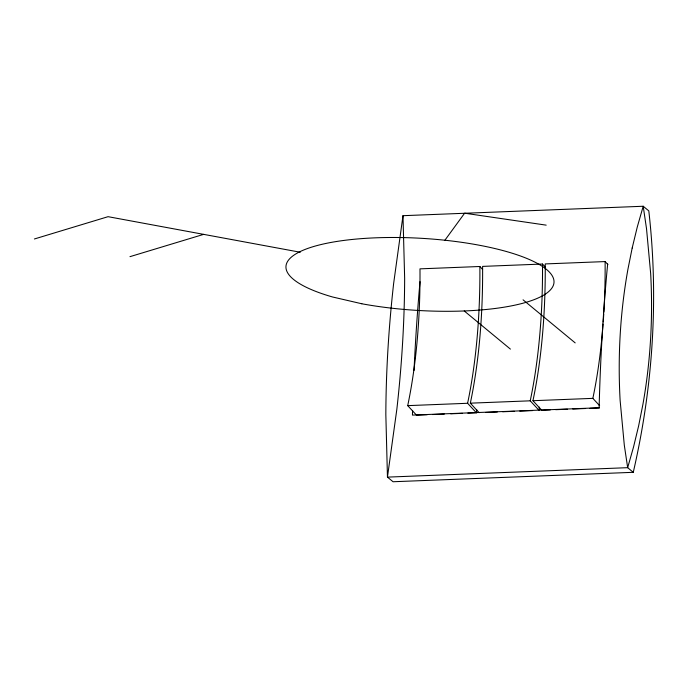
<?xml version="1.0" encoding="UTF-8"?>
<svg xmlns="http://www.w3.org/2000/svg" width="688" height="688" viewBox="0 0 688 688"><rect width="100%" height="100%" fill="white"/><g stroke="black" fill="none" stroke-linecap="round" stroke-linejoin="round"><path stroke-width="1.03" d="M412.559 410.478L412.447 415.096L599.136 407.76L599.291 401.293A782.824 260.348 87.7 0 1 607.083 270.083L607.676 263.977M467.857 413.144L476.406 412.8L476.698 409.601M539.323 407.133L539.031 410.34L530.224 400.82A266.953 88.778 87.7 0 0 542.497 264.037L482.598 266.394A266.953 88.778 87.7 0 1 470.334 403.168L479.14 412.697M402.987 215.688L393.631 283.542A557.117 226.911 -79.4 0 0 385.839 414.752L387.456 477.119L393.054 481.746L633.27 472.312A782.824 707.608 -50.4 0 0 648.801 210.881L643.203 206.254L402.987 215.688L404.647 278.038A552.989 225.225 -79.4 0 1 396.847 409.248L387.456 477.119L627.671 467.677L633.27 472.312M444.689 240.525L464.624 213.203L546.186 225.148M34.4 238.977L108.076 216.677L300.252 252.238M129.972 256.658L203.648 234.367M482.58 269.429L479.871 266.497L419.981 268.853A266.953 88.778 87.7 0 1 407.709 405.636L416.515 415.156L427.214 414.735M607.831 264.502L605.113 261.578L545.223 263.925A266.953 88.778 87.7 0 1 532.951 400.708L541.766 410.237L550.323 409.902M407.709 405.636L467.599 403.28L476.406 412.8M470.334 403.168L530.224 400.82M532.951 400.708L592.85 398.361L599.626 405.679M432.563 414.529L444.328 414.064M450.743 413.815L462.508 413.35M485.556 412.447L497.321 411.983M502.67 411.768L514.435 411.312M519.784 411.097L532.615 410.598M555.663 409.687L567.428 409.222M572.777 409.016L585.617 408.509M589.891 408.345L599.515 407.967M523.061 299.822L575.185 342.891M464.245 310.967L510.41 349.108M542.497 264.037L545.206 266.97M414.03 370.505A782.824 260.348 87.7 0 1 420.015 281.676M479.871 266.497A266.953 88.778 87.7 0 1 467.599 403.28M605.113 261.578A266.953 88.778 87.7 0 1 603.875 312.06M603.754 314.038A266.953 88.778 87.7 0 1 603.23 321.898M603.075 324.022A266.953 88.778 87.7 0 1 592.85 398.361M632.186 248.024L627.929 269.266A552.989 484.335 63 0 0 620.129 400.476L624.308 445.213L627.671 467.677L633.562 446.908L638.627 425.898L642.859 404.656A557.117 487.955 63 0 0 650.659 273.437L646.522 228.717L643.203 206.254L637.277 227.014L632.186 248.024M361.819 303.769L332.553 296.984A134.255 36.103 3.4 0 1 364.855 238.392A134.255 36.103 3.4 0 1 554.003 282.235A134.255 36.103 3.4 0 1 361.819 303.769"/></g></svg>
